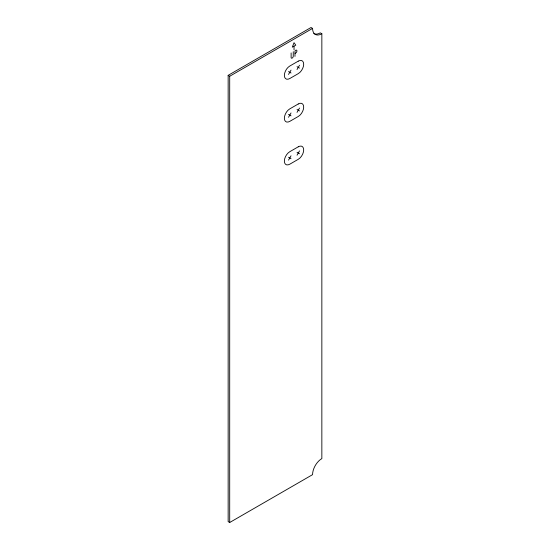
<?xml version="1.0" encoding="UTF-8"?>
<svg xmlns="http://www.w3.org/2000/svg" width="550" height="550" viewBox="0 0 550 550"><rect width="100%" height="100%" fill="white"/><g stroke="black" fill="none" stroke-linecap="round" stroke-linejoin="round"><path stroke-width="0.82" d="M288.53 74.449L291.026 70.125M297.028 69.541L299.523 65.216M288.53 117.287L291.026 112.963M297.028 112.379L299.523 108.054M288.53 160.119L291.026 155.794M297.028 155.21L299.523 150.886M228.154 75.35L311.032 27.5L312.572 28.394A13.117 7.569 -60 0 0 321.846 33.749L321.846 458.59A13.117 7.569 -60 0 0 312.572 474.65L229.701 522.5L228.154 521.606L228.154 75.35L229.701 76.244L312.572 28.394M293.906 46.241L292.277 47.183L294.03 42.673L295.776 45.162L294.03 46.172L294.03 49.809M295.103 53.371L295.742 52.999A1.684 0.976 -60 0 0 296.931 50.937A1.684 0.976 -60 0 0 295.742 50.249L295.556 50.352A0.818 0.474 -60 0 0 294.979 51.356L294.979 56.396M321.846 33.749L320.299 32.856A13.117 7.569 -60 0 1 313.748 33.502M297.028 66.66L299.523 68.104M288.53 71.569L291.026 73.006M297.028 109.491L299.523 110.935M288.53 114.4L291.026 115.844M297.028 152.329L299.523 153.766M288.53 157.238L291.026 158.675M293.26 51.679L293.26 56.217A1.513 0.873 -60 0 1 292.194 58.073A1.513 0.873 -60 0 1 291.122 57.454L291.122 52.917M229.701 76.244L229.701 522.5M298.279 61.133L289.774 66.041A7.652 4.414 -60 0 0 284.364 75.412A7.652 4.414 -60 0 0 289.774 78.533L298.279 73.624A7.652 4.414 -60 0 0 303.689 64.254A7.652 4.414 -60 0 0 298.279 61.133M298.279 103.971L289.774 108.873A7.652 4.414 -60 0 0 284.364 118.243A7.652 4.414 -60 0 0 289.774 121.371L298.279 116.463A7.652 4.414 -60 0 0 303.689 107.092A7.652 4.414 -60 0 0 298.279 103.971M298.279 146.802L289.774 151.711A7.652 4.414 -60 0 0 284.364 161.081A7.652 4.414 -60 0 0 289.774 164.203L298.279 159.294A7.652 4.414 -60 0 0 303.689 149.923A7.652 4.414 -60 0 0 298.279 146.802"/></g></svg>
